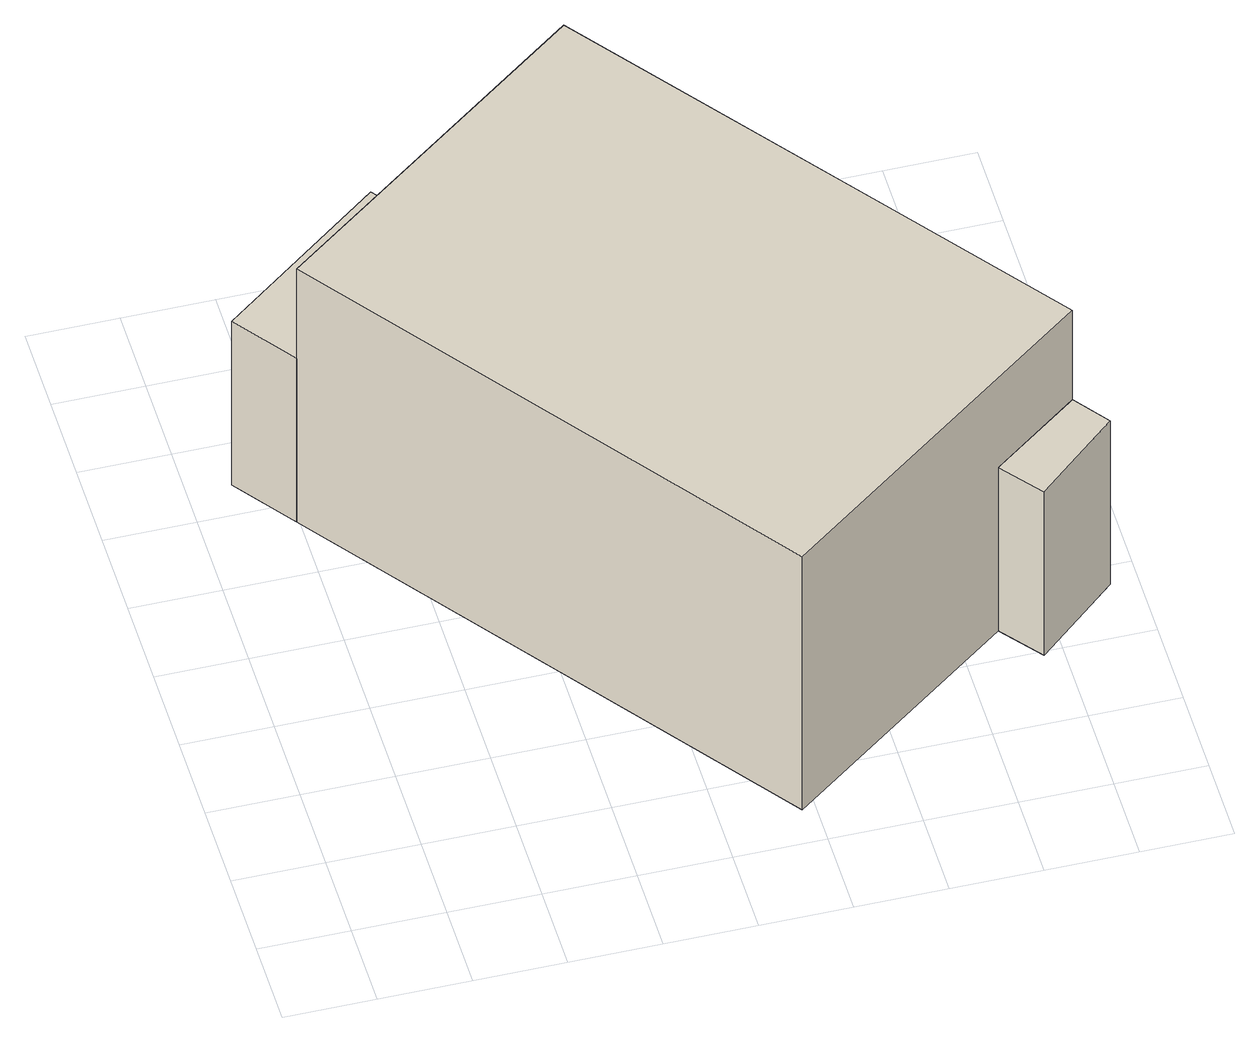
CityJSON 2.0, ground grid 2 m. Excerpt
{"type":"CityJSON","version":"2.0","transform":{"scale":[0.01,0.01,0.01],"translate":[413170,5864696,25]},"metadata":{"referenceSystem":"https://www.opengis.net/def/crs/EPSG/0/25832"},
"CityObjects":{
"building1":{"type":"Building","attributes":{"Gemeindeschluessel":"03454042","AbsoluteHoehe":"25.687","MittlereTraufHoehe":"30.426","Firsthoehe":"35.615","function":"31001_1000","roofType":"3100","measuredHeight":9.93},"address":[{"country":"Germany","locality":"Rastdorf","thoroughfareNumber":"2","thoroughfareName":"Nordstraße"}],"children":["building1-1","building1-2"],"geometry":[{"type":"MultiSurface","lod":"1","boundaries":[[[0,1,2,3]],[[4,5,6,7]],[[2,4,8,9,10,3]],[[5,4,2,1]],[[0,6,11,12,13,1]],[[7,6,0,3]],[[9,8,7,10]],[[12,11,5,13]]]}]},
"building1-1":{"type":"BuildingPart","attributes":{"AbsoluteHoehe":"25.687","MittlereTraufHoehe":"30.426","Firsthoehe":"30.426","roofType":"1000","measuredHeight":4.74},"parents":["building1"],"geometry":[{"type":"MultiSurface","lod":"1","boundaries":[[[9,14,15,10]],[[16,17,8,7]],[[16,7,10,15]],[[17,16,15,14]],[[8,17,14,9]],[[7,8,9,10]]]}]},
"building1-2":{"type":"BuildingPart","attributes":{"AbsoluteHoehe":"25.687","MittlereTraufHoehe":"30.426","Firsthoehe":"30.426","roofType":"1000","measuredHeight":4.74},"parents":["building1"],"geometry":[{"type":"MultiSurface","lod":"1","boundaries":[[[18,13,19,20]],[[21,5,22,23]],[[21,23,20,19]],[[22,5,13,18]],[[23,22,18,20]],[[5,21,19,13]]]}]}
},
"vertices":[
[897,1675,802],[194,1148,802],[971,93,802],[1682,626,802],[971,93,69],[194,1148,69],[897,1675,69],[1682,626,69],[1487,480,69],[1487,480,543],[1682,626,543],[565,1427,69],[565,1427,543],[194,1148,543],
[1559,388,543],[1740,548,543],[1740,548,69],[1559,388,69],
[94,1284,543],[566,1426,543],[462,1565,543],[566,1426,69],[94,1284,69],[462,1565,69]
]}
